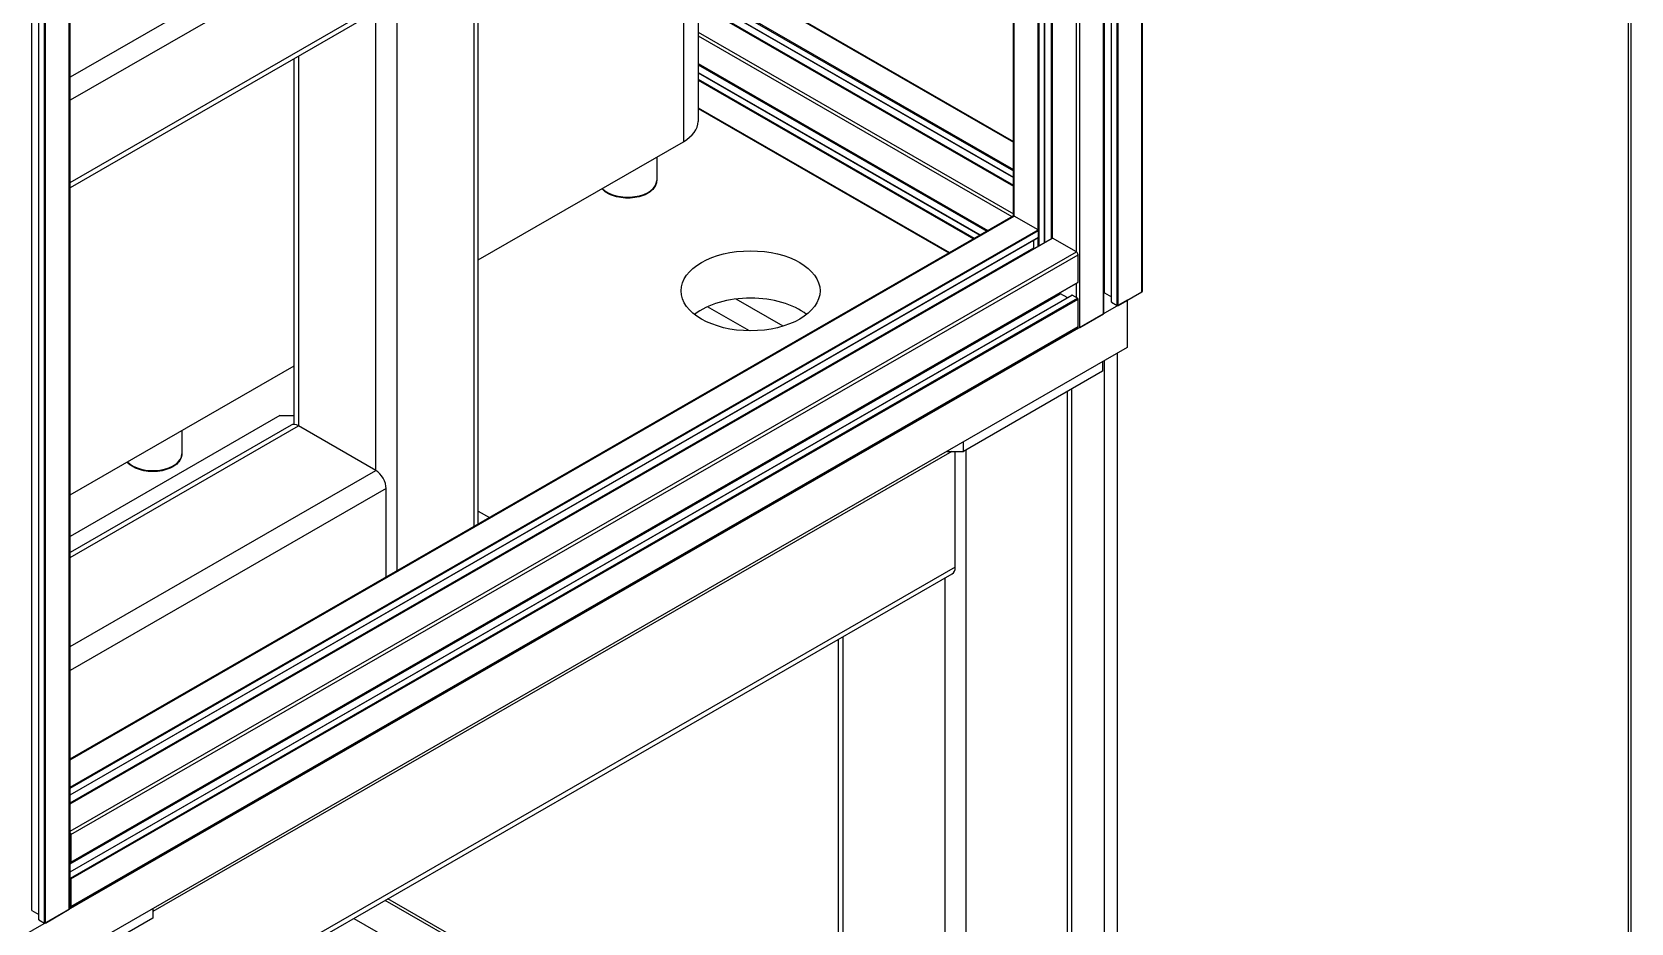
# Model space of a CAD drawing. Header units: millimetres. Extents: x 0 to 7722, y 0 to 5460.
# Drawn here: x 5335 to 6026, y 3356 to 3741 of the extents above; entities that cross this region are included whole.
import ezdxf

# ---------------------------------------------------------------- set-up
doc = ezdxf.new("R2010")
doc.units = ezdxf.units.MM
doc.header["$LTSCALE"] = 5
doc.layers.get('0').update_dxf_attribs({"linetype": 'CONTINUOUS'})

# ---------------------------------------------------------------- blocks, each defined once
blk = doc.blocks.new('RWFWFWEWEFWEFWEF')
for p, q in [((1287.93, -5.63), (1287.93, 1004.04)), ((1288.13, -5.68), (1288.13, 1003.99)), ((1304.26, -5.2), (1304.26, 1004.47)), ((1304.55, -4.79), (1304.55, 1004.88)), ((1287.68, -14.74), (1287.68, 994.93)), ((1287.76, -14.62), (1287.76, 995.05)), ((1291.05, -9.61), (1291.05, 1000.06)), ((1291.14, -9.74), (1291.14, 999.93)), ((1293.55, -11.12), (1293.55, 998.55)), ((1293.97, -11.12), (1293.97, 998.55)), ((1277.39, -20.67), (1277.39, 989)), ((1514.27, 966.74), (1514.27, -318.44)), ((1515.44, -316.81), (1515.44, 968.37)), ((824.98, -272.4), (824.98, 737.27)), ((827.9, -276.33), (827.9, 733.34)), ((827.99, -276.45), (827.99, 733.22)), ((841.1, -271.91), (841.1, 737.76)), ((841.4, -271.5), (841.4, 738.17)), ((830.39, -277.83), (830.39, 731.84)), ((830.82, -277.83), (830.82, 731.84)), ((1265.43, 17.91), (1265.43, 524.77)), ((1265.6, 17.99), (1265.6, 524.86)), ((1265.69, 17.96), (1265.69, 524.91)), ((1275.97, 12.03), (1275.97, 530.84)), ((1259.39, 21.58), (1259.39, 521.29)), ((1259.82, 14.68), (1259.82, 521.53)), ((1262.22, 16.06), (1262.22, 522.92)), ((1262.31, 16.11), (1262.31, 522.97)), ((1265.23, 17.8), (1265.23, 524.65)), ((1248.81, 27.6), (1248.81, 515.2)), ((1249.1, 27.51), (1249.1, 515.37)), ((1112.57, 346.34), (1112.57, 68.38)), ((1106.27, 337.59), (1106.27, 59.62)), ((1027.43, 194.55), (841.4, 87.42)), ((1027.43, 184.74), (841.4, 77.61)), ((1015.83, 178.06), (1015.83, -106.49)), ((1017.7, -105.41), (1017.7, 179.14)), ((982.45, 158.84), (982.45, -125.71)), ((1112.57, 138.23), (1248.81, 59.77)), ((1112.57, 137.89), (1248.81, 59.44)), ((1112.57, 126.05), (1248.81, 47.59)), ((1112.57, 125.56), (1248.81, 47.1)), ((841.4, 41.93), (977.93, 120.56)), ((976.6, 117.62), (841.4, 39.76)), ((1112.57, 122.78), (1248.81, 44.32)), ((1112.57, 122.67), (1248.81, 44.22)), ((1112.57, 119.29), (1248.81, 40.83)), ((1112.57, 119.05), (1248.81, 40.6)), ((1112.57, 118.9), (1248.81, 40.44)), ((1112.57, 118.8), (1248.81, 40.34)), ((973.4, -82.37), (973.4, 115.78)), ((1112.57, 106.95), (1248.81, 28.49)), ((1112.57, 105.32), (1248.1, 27.27)), ((938.15, -62.54), (938.15, 95.48)), ((940.03, 96.56), (940.03, -63.15)), ((1112.57, 93.42), (1237.77, 21.32)), ((1112.57, 93.32), (1237.69, 21.27)), ((1112.57, 93.09), (1237.49, 21.15)), ((1112.57, 92.86), (1237.29, 21.04)), ((1112.57, 89.5), (1234.37, 19.36)), ((1112.57, 89.4), (1234.29, 19.31)), ((1112.57, 86.63), (1231.88, 17.92)), ((1112.57, 86.14), (1231.46, 17.68)), ((1112.57, 74.25), (1221.13, 11.73)), ((1112.57, 73.91), (1220.83, 11.56)), ((1017.7, 8.62), (1106.27, 59.62)), ((1094.73, 52.98), (1094.73, 42.86)), ((841.4, -206.94), (1248.61, 27.56)), ((841.4, -207.28), (1249.1, 27.51)), ((841.4, -219.13), (1259.39, 21.58)), ((841.4, -219.62), (1259.6, 21.21)), ((1259.39, 21.58), (1249.1, 27.51)), ((1259.6, 18.43), (1259.6, 21.21)), ((841.4, -222.4), (1259.6, 18.43)), ((841.4, -222.5), (1259.54, 18.3)), ((841.4, -226.27), (1265.54, 17.97)), ((841.4, -226.37), (1265.69, 17.96)), ((1257.59, 13.79), (1257.59, 17.17)), ((1259.39, 14.43), (1259.39, 18.21)), ((1275.97, 12.03), (1265.69, 17.96)), ((841.4, -225.88), (1257.59, 13.79)), ((841.4, -226.12), (1257.65, 13.59)), ((841.4, -238.22), (1275.97, 12.03)), ((841.81, -239.62), (1276.68, 10.81)), ((1276.68, -1.09), (1276.68, 10.81)), ((841.4, -252.08), (1268.9, -5.9)), ((841.4, -252.31), (1269.04, -6.05)), ((841.4, -255.67), (1273.92, -6.6)), ((841.4, -255.77), (1274.06, -6.61)), ((841.75, -251.65), (1276.62, -1.23)), ((841.81, -251.51), (1276.68, -1.09)), ((1271.95, -7.73), (1269.04, -6.05)), ((1276.47, -8), (1274.06, -6.61)), ((1275.97, -7.71), (1275.97, -1.6)), ((1288.13, -5.68), (1291.05, -7.36)), ((1293.97, -11.12), (1304.26, -5.2)), ((1297.89, -8.86), (820.6, -283.72)), ((841.6, -258.42), (1276.47, -8)), ((841.81, -258.79), (1276.68, -8.36)), ((1134.74, -22.06), (1116.68, -11.66)), ((1149.36, -20.04), (1129.03, -8.33)), ((1276.68, -20.26), (1276.68, -8.36)), ((1291.14, -9.74), (1293.55, -11.12)), ((1297.89, -8.86), (1297.89, -29.3)), ((841.81, -270.68), (1276.68, -20.26)), ((1277.39, -20.67), (1287.68, -14.74)), ((841.6, -271.14), (1276.47, -20.72)), ((1297.89, -29.3), (820.6, -304.16)), ((1293.65, -445.48), (1293.65, -31.74)), ((841.4, -92.91), (938.15, -37.19)), ((1287.29, -39.53), (1227.18, -74.14)), ((1287.29, -35.41), (1287.29, -39.53)), ((1288, -35), (1288, -445.48)), ((1272.16, -522.45), (1272.16, -48.24)), ((1274.03, -519.84), (1274.03, -47.16)), ((931.97, -58.69), (841.4, -110.85)), ((931.97, -58.69), (938.15, -58.69)), ((936.83, -62.83), (841.4, -117.79)), ((841.4, -119.95), (940.03, -63.15)), ((889.67, -65.11), (889.67, -75.23)), ((973.4, -82.37), (940.03, -63.15)), ((1222.13, -74.14), (877.17, -272.79)), ((1220.11, -74.14), (1220.07, -74.11)), ((1220.11, -74.09), (1220.11, -74.14)), ((1220.11, -74.14), (1227.18, -74.14)), ((1223.65, -124.11), (1223.65, -74.14)), ((1227.18, -74.14), (1227.18, -70.02)), ((1228.17, -73.57), (1228.17, -547.78)), ((841.4, -158.38), (973.4, -82.37)), ((977.93, -90.21), (841.4, -168.83)), ((977.93, -128.32), (977.93, -90.21)), ((1017.7, -99.92), (1022.47, -102.67)), ((1223.65, -124.11), (866.56, -329.75)), ((865.23, -332.69), (1222.32, -127.05)), ((1219.12, -128.89), (1219.12, -486.46)), ((1173.27, -460.52), (1173.27, -155.3)), ((1175.14, -154.22), (1175.14, -461.13)), ((841.81, -239.62), (841.81, -251.51)), ((841.6, -251.64), (841.4, -251.52)), ((841.4, -258.31), (841.6, -258.42)), ((841.81, -258.79), (841.81, -270.68)), ((1173.27, -380.77), (977.49, -268.04)), ((1173.27, -379.42), (978.67, -267.36)), ((877.17, -275.7), (817.06, -310.31)), ((824.98, -272.4), (827.9, -274.08)), ((830.82, -277.83), (841.1, -271.91)), ((877.17, -271.58), (877.17, -275.7)), ((963.96, -275.83), (1173.27, -396.36)), ((827.99, -276.45), (830.39, -277.83))]:
    blk.add_line(p, q)
for centre, major_axis, ratio, start_param, end_param in [((1091.07, 68.38), (21.5, 0), 0.575862, 5.497787, 6.283185), ((1082.23, 42.86), (12.5, 0), 0.575862, 3.635923, 6.283185), ((1249.1, 27.5), (0.499, 0.867), 0.578093, 1.210543, 1.925937), ((1249.1, 26.69), (-0.499, 0.867), 0.578093, 5.499721, 6.283185), ((1259.39, 21.34), (-0.15, 0.26), 0.578093, 3.928925, 5.499721), ((1259.39, 18.56), (0.15, -0.26), 0.578093, 0, 0.787332), ((1265.69, 17.71), (-0.15, 0.26), 0.578093, 5.499721, 6.283185), ((1257.8, 13.66), (-0.15, 0.26), 0.578093, 0.787332, 1.542347), ((1262.54, 16.09), (-4.74, 8.23), 0.578093, 1.542347, 1.55658), ((1275.97, 11.22), (-0.499, 0.867), 0.578093, 3.928925, 5.499721), ((1273.5, -2.89), (-4.74, 8.23), 0.578093, 1.582523, 1.603113), ((1269.04, -5.8), (-0.15, 0.26), 0.578093, 1.603113, 2.358128), ((1274.06, -6.86), (-0.15, 0.26), 0.578093, 5.499721, 6.283185), ((1276.47, -0.97), (0.15, -0.26), 0.578093, 0, 0.787332), ((1287.64, -11.1), (9.5, 0), 0.575862, 1.540414, 1.557825), ((1287.92, -5.8), (0.3, 0), 0.575862, 0.785398, 1.540414), ((1303.55, -4.79), (1, 0), 0.575862, 5.497787, 6.283185), ((1135.26, -25.23), (-30, 0), 0.575862, 3.774559, 5.650219), ((1276.47, -8.24), (-0.15, 0.26), 0.578093, 3.928925, 5.499721), ((1291.35, -9.61), (-0.3, 0), 0.575862, 0, 0.785398), ((1293.76, -11), (0.3, 0), 0.575862, 3.926991, 5.497787), ((1276.68, -20.26), (1, 0), 0.575862, 4.352826, 5.497787), ((1275.97, -19.85), (0.499, -0.867), 0.578093, 0, 0.787332), ((1287.46, -14.62), (0.3, 0), 0.575862, 5.497787, 6.283185), ((940.03, -68.38), (-3.19, 5.55), 0.578093, 5.499721, 6.283185), ((877.17, -75.23), (12.5, 0), 0.575862, 3.635923, 6.283185), ((973.4, -87.6), (-3.19, 5.55), 0.578093, 3.928925, 5.499721), ((1219.12, -121.51), (3.19, -5.55), 0.578093, 0, 0.787332), ((841.1, -239.21), (0.499, -0.867), 0.578093, 0.787332, 1.93105), ((841.6, -251.39), (0.15, -0.26), 0.578093, 5.499721, 7.070517), ((841.6, -258.67), (0.15, -0.26), 0.578093, 0.787332, 2.358128), ((840.4, -271.5), (1, 0), 0.575862, 5.497787, 6.283185), ((841.1, -270.28), (0.499, -0.867), 0.578093, 5.926799, 7.070517), ((828.2, -276.33), (-0.3, 0), 0.575862, 0, 0.785398)]:
    blk.add_ellipse(centre, major_axis=major_axis, ratio=ratio, start_param=start_param, end_param=end_param)
blk.add_ellipse((1135.26, -4.79), major_axis=(30, 0), ratio=0.575862)
for points in [[(1094.73, 42.86), (1094.73, 42.08), (1094.54, 41.31), (1093.8, 39.83), (1093.24, 39.12), (1091.76, 37.81), (1090.81, 37.22), (1088.67, 36.25), (1087.46, 35.87), (1084.91, 35.36), (1083.58, 35.24), (1080.91, 35.23), (1079.58, 35.36), (1077.05, 35.86), (1075.84, 36.23), (1073.67, 37.2), (1072.71, 37.8), (1071.61, 38.77), (1071.33, 39.06), (1071.08, 39.36)], [(889.67, -75.23), (889.67, -76), (889.48, -76.77), (888.74, -78.26), (888.18, -78.96), (886.7, -80.27), (885.75, -80.86), (883.6, -81.84), (882.4, -82.22), (879.85, -82.72), (878.52, -82.85), (875.85, -82.85), (874.52, -82.73), (871.99, -82.23), (870.78, -81.86), (868.61, -80.89), (867.65, -80.29), (866.55, -79.32), (866.27, -79.03), (866.02, -78.73)]]:
    blk.add_open_spline(points, degree=3, knots=[0.785398, 0.785398, 0.785398, 0.785398, 1.062737, 1.062737, 1.36167, 1.36167, 1.689669, 1.689669, 2.023341, 2.023341, 2.354862, 2.354862, 2.685308, 2.685308, 3.016807, 3.016807, 3.350458, 3.350458, 3.480909, 3.480909, 3.480909, 3.480909])

msp = doc.modelspace()

# ---------------------------------------------------------------- block references
msp.add_blockref('RWFWFWEWEFWEFWEF', (4510.5, 3634.26))

doc.saveas('drawing.dxf')
